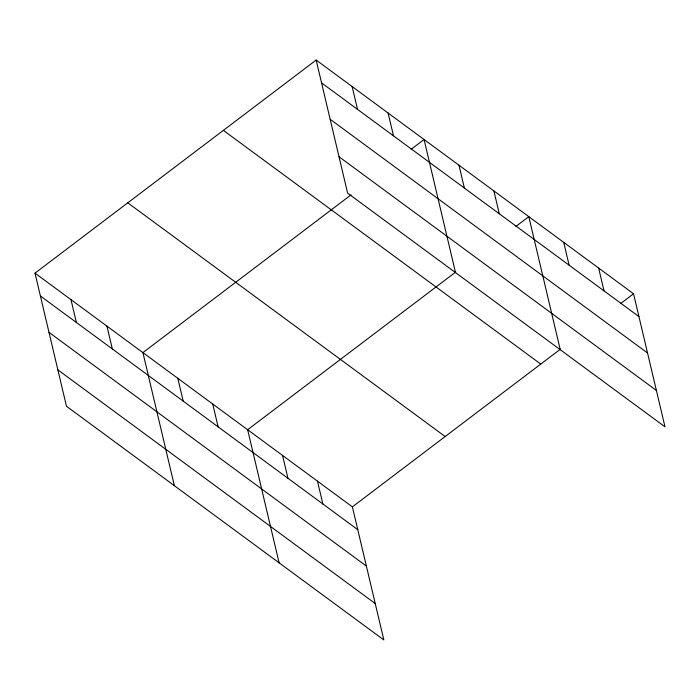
<?xml version="1.0" encoding="UTF-8"?>
<svg xmlns="http://www.w3.org/2000/svg" width="700" height="700" viewBox="0 0 700 700"><rect width="100%" height="100%" fill="white"/><g stroke="black" fill="none" stroke-linecap="round" stroke-linejoin="round"><path stroke-width="1.05" d="M35 273.149L352.38 506.861L383.845 639.949L66.465 406.236L35 273.149L316.155 60.051L633.535 293.764L665 426.851L347.62 193.139L316.155 60.051M351.041 194.862L142.914 352.608L174.37 485.695M411.18 149.284L424.069 139.51L455.525 272.598M455.779 271.985L247.642 429.739L279.108 562.826M515.918 226.406L528.806 216.641L560.262 349.729M352.38 506.861L560.516 349.108M620.655 303.529L633.535 293.764M321.554 82.88L638.934 316.592M330.155 119.263L647.535 352.984M339.019 156.756L656.399 390.469M223.379 130.375L540.759 364.088M127.785 202.825L445.165 436.537M40.399 295.977L357.779 529.69M49 332.36L366.38 566.081M57.864 369.854L375.244 603.566M598.631 268.056L604.021 290.885M563.719 242.349L569.109 265.178M493.894 190.934L499.293 213.763M458.981 165.218L464.38 188.055M388.098 113.024L393.496 135.852M352.126 86.538L357.525 109.366M317.467 481.154L322.866 503.983M282.555 455.446L287.954 478.275M212.73 404.031L218.129 426.86M177.817 378.315L183.216 401.152M106.942 326.121L112.332 348.95M70.971 299.635L76.37 322.464"/></g></svg>
